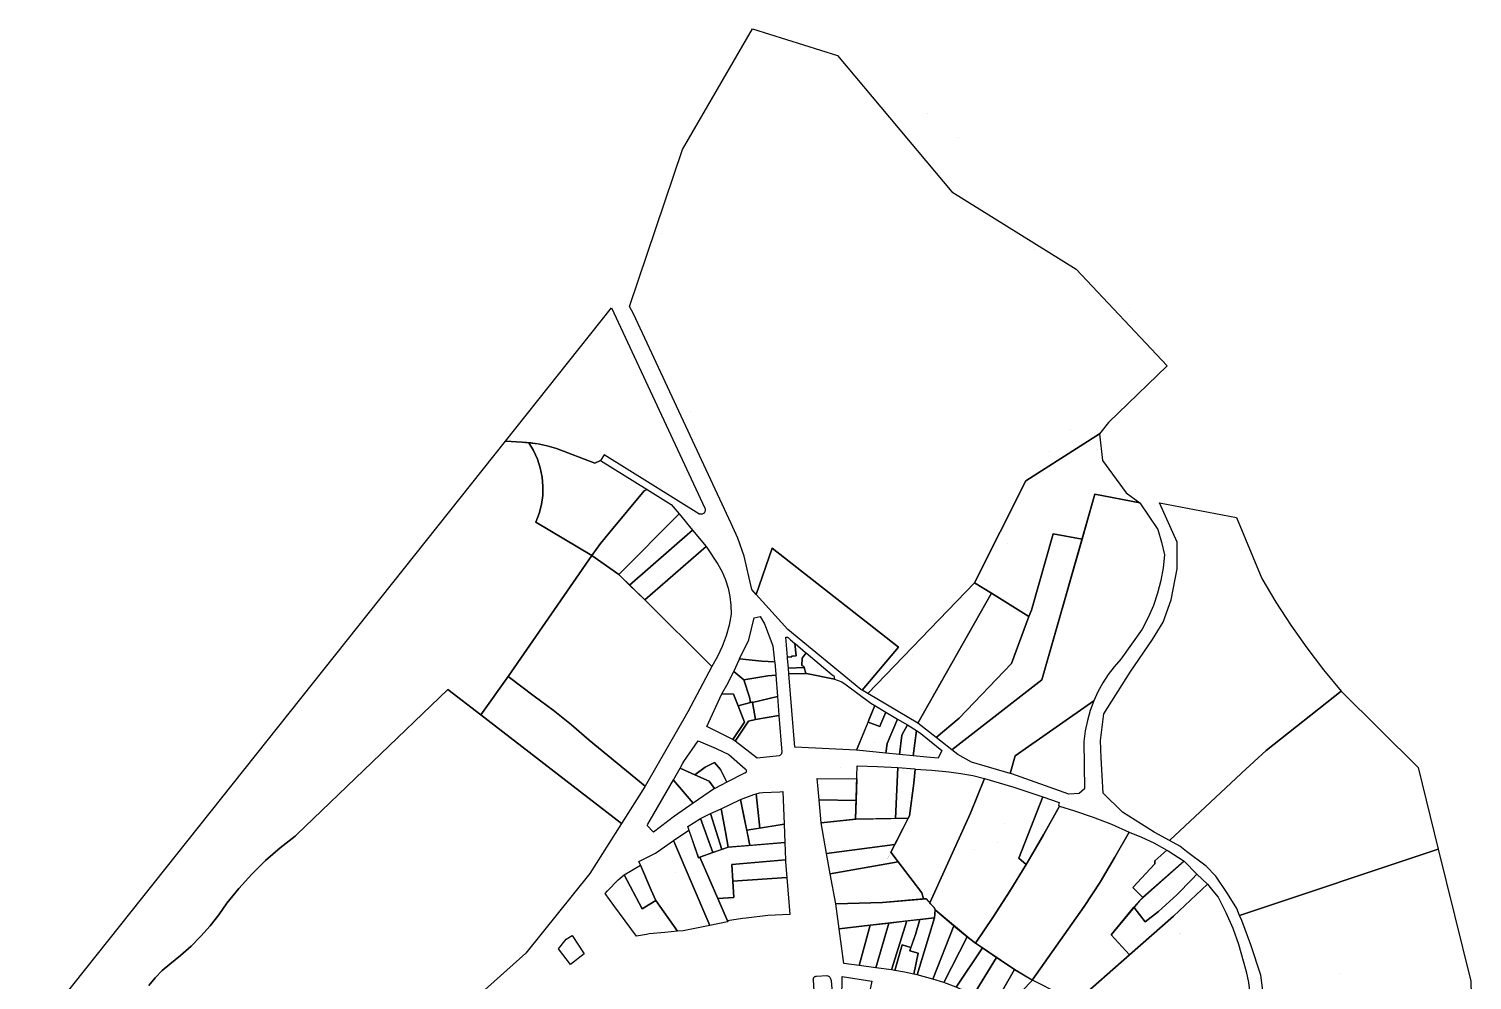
# Model space of a CAD drawing. Header units: millimetres. Extents: x 522658 to 553925, y 7796479 to 7820139.
# Drawn here: x 545058 to 546092, y 7812472 to 7813154 of the extents above; entities that cross this region are included whole.
import ezdxf

# ---------------------------------------------------------------- set-up
doc = ezdxf.new("R2010")
doc.units = ezdxf.units.MM
doc.layers.add('ZONA RESIDENCIAL 2 (ZR_2)', color=2, linetype='Continuous')

msp = doc.modelspace()

# ---------------------------------------------------------------- linework, layer by layer
at = {"layer": 'ZONA RESIDENCIAL 2 (ZR_2)'}
for points in [[(545824.7, 7812863.6), (545772, 7812829.9), (545735.2, 7812756.8), (545658.8, 7812677.4), (545654.7, 7812679.8), (545680.6, 7812710.7), (545590.3, 7812781.6), (545578.7, 7812748.5), (545575.6, 7812752), (545570.1, 7812775.8), (545565.6, 7812788.9), (545560.8, 7812799.2), (545490.9, 7812949.5), (545488, 7812954.9), (545526, 7813067.3), (545576, 7813153.8), (545637.1, 7813134.8), (545718.9, 7813037.1), (545808.1, 7812981.5), (545873.3, 7812912.3), (545831.1, 7812871.6), (545824.7, 7812863.6)], [(545541.9, 7812810.2), (545542.1, 7812809.7), (545542.2, 7812809.2), (545542.2, 7812808.7), (545542.1, 7812808.2), (545541.9, 7812807.7), (545541.7, 7812807.3), (545541.4, 7812806.8), (545541, 7812806.5), (545540.5, 7812806.2), (545540.1, 7812806), (545539.6, 7812805.9), (545539.1, 7812805.9), (545538.5, 7812805.9), (545538, 7812806.1), (545537.6, 7812806.3), (545469.9, 7812848.6), (545467.3, 7812844.5), (545463.2, 7812842.6), (545435.6, 7812853), (545429.6, 7812854.8), (545423.4, 7812856.1), (545417.2, 7812857), (545411, 7812857.5), (545399.2, 7812858.2), (545475.2, 7812953.8), (545541.9, 7812810.2)], [(545774.2, 7812732.7), (545747.3, 7812749.3), (545735.2, 7812756.8), (545772, 7812829.9), (545824.7, 7812863.6), (545826.8, 7812844.5), (545843.7, 7812821.3), (545853.6, 7812814.2), (545821.4, 7812820.4), (545812.2, 7812788), (545791.5, 7812792), (545775.9, 7812737.2), (545774.2, 7812732.7)], [(545461.1, 7812776.4), (545420.9, 7812800.2), (545423.3, 7812806.4), (545424.9, 7812812.8), (545425.8, 7812819.4), (545426, 7812826), (545425.4, 7812832.6), (545424.1, 7812839.2), (545422, 7812845.5), (545419.2, 7812851.5), (545415.8, 7812857.2), (545422.5, 7812856.3), (545429.1, 7812854.9), (545435.6, 7812853), (545463.2, 7812842.6), (545467.3, 7812844.5), (545500.7, 7812823.6), (545498.5, 7812822.8), (545473.9, 7812793), (545467.2, 7812784.9), (545461.1, 7812776.4)], [(545461.1, 7812776.4), (545467.2, 7812784.9), (545473.9, 7812793), (545498.5, 7812822.8), (545500.7, 7812823.6), (545517.9, 7812812.8), (545523.5, 7812806.2), (545480.3, 7812762.8), (545461.1, 7812776.4)], [(545718.9, 7812637.1), (545783.5, 7812687.2), (545821.4, 7812820.4), (545853.6, 7812814.2), (545866.4, 7812795), (545869.1, 7812786), (545871.3, 7812776.9), (545870.3, 7812767.6), (545868.7, 7812758.4), (545866.3, 7812749.3), (545863.3, 7812740.5), (545859.6, 7812731.9), (545855.3, 7812723.6), (545839.9, 7812702), (545835.2, 7812696.6), (545830.9, 7812691), (545827.1, 7812685), (545823.6, 7812678.7), (545820.7, 7812672.3), (545764.4, 7812632.7), (545760.8, 7812620.1), (545733, 7812628.2), (545723.3, 7812633.7), (545718.9, 7812637.1)], [(545997.8, 7812679.2), (545944, 7812636.5), (545926.8, 7812620.5), (545926.3, 7812620), (545874.8, 7812572), (545863.8, 7812578), (545841.3, 7812592.3), (545827.4, 7812606.1), (545825.8, 7812631.4), (545825.4, 7812643.8), (545827.7, 7812662.8), (545846.8, 7812692.7), (545862.8, 7812716.2), (545870.4, 7812728.5), (545876, 7812744.7), (545880.4, 7812766.9), (545880.3, 7812786), (545867.6, 7812814.1), (545922.9, 7812803.5), (545941, 7812759.9), (545951.1, 7812743), (545961.9, 7812726.4), (545973.3, 7812710.2), (545985.3, 7812694.5), (545997.8, 7812679.2)], [(545533.2, 7812794.5), (545488.1, 7812755.2), (545480.3, 7812762.8), (545523.5, 7812806.2), (545533.2, 7812794.5)], [(545488.1, 7812755.2), (545533.2, 7812794.5), (545543, 7812782.8), (545498.9, 7812744.6), (545488.1, 7812755.2)], [(545812.2, 7812788), (545783.5, 7812687.2), (545718.9, 7812637.1), (545707.7, 7812646), (545724.1, 7812659.7), (545761.7, 7812699), (545774.2, 7812732.7), (545775.9, 7812737.2), (545791.5, 7812792), (545812.2, 7812788)], [(545547, 7812696.9), (545498.9, 7812744.6), (545543, 7812782.8), (545551.3, 7812770.1), (545554.3, 7812764.6), (545556.7, 7812758.9), (545558.6, 7812752.9), (545559.9, 7812746.9), (545560.6, 7812740.7), (545560.8, 7812734.4), (545559.3, 7812726.5), (545557.2, 7812718.7), (545554.4, 7812711.2), (545551, 7812703.9), (545547, 7812696.9)], [(545654.7, 7812679.8), (545653.7, 7812680.4), (545601.5, 7812723.3), (545578.7, 7812748.5), (545590.3, 7812781.6), (545680.6, 7812710.7), (545654.7, 7812679.8)], [(545480.3, 7812762.8), (545498.9, 7812744.6), (545547, 7812696.9), (545529.8, 7812664.3), (545499.2, 7812611.1), (545459.1, 7812643.9), (545446.4, 7812654.9), (545433.2, 7812665.5), (545419.7, 7812675.6), (545401, 7812689.7), (545461.1, 7812776.4), (545480.3, 7812762.8)], [(545694.6, 7812656.2), (545658.8, 7812677.4), (545735.2, 7812756.8), (545747.3, 7812749.3), (545694.6, 7812656.2)], [(545774.2, 7812732.7), (545761.7, 7812699), (545724.1, 7812659.7), (545707.7, 7812646), (545694.6, 7812656.2), (545747.3, 7812749.3), (545774.2, 7812732.7)], [(545591.9, 7812700.3), (545591.9, 7812700.1), (545582.9, 7812700.7), (545566.9, 7812702.2), (545573.4, 7812715.8), (545577.3, 7812731.6), (545581.5, 7812732.7), (545584.6, 7812727.5), (545590.7, 7812711.6), (545591.9, 7812700.3)], [(545606.5, 7812713.4), (545607.3, 7812704.4), (545604.1, 7812704.3), (545604.2, 7812703.8), (545601.2, 7812703.6), (545600, 7812717.8), (545600.2, 7812717.9), (545600.5, 7812717.9), (545600.7, 7812717.9), (545601, 7812717.9), (545601.2, 7812717.8), (545601.4, 7812717.7), (545601.6, 7812717.5), (545601.8, 7812717.3), (545603.4, 7812715.9), (545606.5, 7812713.4)], [(545614.5, 7812706.6), (545611.6, 7812702.8), (545611.4, 7812697.6), (545612.9, 7812696.9), (545613.2, 7812696), (545601.8, 7812695.7), (545601.3, 7812702.5), (545601.2, 7812702.8), (545601.2, 7812703.6), (545604.2, 7812703.8), (545604.1, 7812704.3), (545607.3, 7812704.4), (545606.5, 7812713.4), (545606.7, 7812713.2), (545614.1, 7812706.9), (545614.5, 7812706.6)], [(545613.2, 7812696), (545612.9, 7812696.9), (545611.4, 7812697.6), (545611.6, 7812702.8), (545614.5, 7812706.6), (545633.3, 7812690.8), (545634.3, 7812690), (545634.8, 7812687.8), (545614.8, 7812691.9), (545614.4, 7812691.8), (545613.2, 7812696)], [(545591.9, 7812700.1), (545592, 7812699.9), (545592.9, 7812691), (545592.9, 7812690.7), (545587.1, 7812690), (545569.9, 7812687.3), (545562.7, 7812693.1), (545566.8, 7812702), (545566.9, 7812702.2), (545582.9, 7812700.7), (545591.9, 7812700.1)], [(545601.8, 7812695.7), (545613.2, 7812696), (545614.4, 7812691.8), (545602.2, 7812691.5), (545601.8, 7812695.7)], [(545499.2, 7812611.1), (545499.2, 7812611), (545482.3, 7812584.3), (545381.4, 7812662.2), (545401, 7812689.7), (545419.7, 7812675.6), (545433.2, 7812665.5), (545446.4, 7812654.9), (545459.1, 7812643.9), (545499.2, 7812611.1)], [(545574.7, 7812671), (545565.8, 7812668.6), (545562.5, 7812677), (545554.2, 7812677.3), (545558.6, 7812685), (545562.6, 7812692.9), (545562.7, 7812693.1), (545569.9, 7812687.3), (545574, 7812674.9), (545574.7, 7812671)], [(545594, 7812675.2), (545576.2, 7812671), (545576.1, 7812671.4), (545574.7, 7812671), (545574, 7812674.9), (545569.9, 7812687.3), (545587.1, 7812690), (545592.9, 7812690.7), (545594, 7812675.2)], [(545634.8, 7812687.8), (545640, 7812685.9), (545643.2, 7812683.6), (545660.9, 7812670.6), (545663.8, 7812668.8), (545650.7, 7812636.9), (545606.5, 7812639), (545602.2, 7812691.5), (545614.4, 7812691.8), (545614.8, 7812691.9), (545634.8, 7812687.8)], [(545565.8, 7812668.6), (545570.3, 7812656.9), (545561.9, 7812644.6), (545543.3, 7812653.9), (545554.2, 7812677.3), (545562.5, 7812677), (545565.8, 7812668.6)], [(545576.2, 7812671), (545594, 7812675.2), (545595, 7812662), (545595, 7812661.8), (545578.2, 7812658.7), (545576.2, 7812671)], [(545874.8, 7812572), (545926.3, 7812620), (545926.8, 7812620.5), (545944, 7812636.5), (545997.8, 7812679.2), (546053.1, 7812624.3), (546067.4, 7812566), (545925.1, 7812518.4), (545923, 7812523.3), (545916.4, 7812534.1), (545908.1, 7812546.6), (545901.1, 7812553.8), (545887, 7812564.3), (545882.3, 7812568), (545874.8, 7812572)], [(545573.2, 7812657.7), (545563.7, 7812643.2), (545561.9, 7812644.6), (545570.3, 7812656.9), (545565.8, 7812668.6), (545574.7, 7812671), (545576.1, 7812671.4), (545576.2, 7812671), (545578.2, 7812658.7), (545573.2, 7812657.7)], [(545658.9, 7812657), (545667.3, 7812653.8), (545668.1, 7812655.7), (545671.7, 7812664.1), (545680, 7812659.1), (545680, 7812659), (545672.6, 7812641.7), (545671.7, 7812634.8), (545650.7, 7812636.9), (545658.9, 7812657)], [(545667.3, 7812653.8), (545658.9, 7812657), (545659.8, 7812659), (545663.8, 7812668.8), (545671.7, 7812664.1), (545668.1, 7812655.7), (545667.3, 7812653.8)], [(545760.8, 7812620.1), (545764.4, 7812632.7), (545820.7, 7812672.3), (545818.1, 7812665.2), (545816, 7812658), (545814.5, 7812650.6), (545813.5, 7812643.1), (545814, 7812609.1), (545810.2, 7812605.8), (545802.8, 7812605.3), (545761.8, 7812619.8), (545760.8, 7812620.1)], [(545563.7, 7812643.2), (545573.2, 7812657.7), (545578.2, 7812658.7), (545595, 7812661.8), (545597.1, 7812635.3), (545597, 7812634.7), (545596.8, 7812634.2), (545596.5, 7812633.8), (545596.1, 7812633.4), (545595.7, 7812633), (545595.2, 7812632.7), (545579.5, 7812631.2), (545563.7, 7812643.2)], [(545671.7, 7812634.8), (545672.6, 7812641.7), (545680, 7812659), (545687.1, 7812655.1), (545683, 7812647.6), (545681.5, 7812633.8), (545671.7, 7812634.8)], [(545681.5, 7812633.8), (545683, 7812647.6), (545687.1, 7812655.1), (545693.6, 7812651), (545691.3, 7812632.8), (545681.5, 7812633.8)], [(545559.1, 7812633.8), (545570.9, 7812623.4), (545571.1, 7812623.2), (545571.3, 7812623), (545571.5, 7812622.7), (545571.6, 7812622.5), (545571.6, 7812622.2), (545571.7, 7812621.9), (545571.6, 7812621.7), (545571.6, 7812621.4), (545571.5, 7812621.1), (545571.3, 7812620.9), (545571.1, 7812620.7), (545570.9, 7812620.5), (545570.6, 7812620.4), (545570.4, 7812620.3), (545557.6, 7812613.8), (545553.1, 7812623), (545549, 7812627.9), (545542.1, 7812624.7), (545534.8, 7812619.2), (545524.7, 7812623.8), (545524.3, 7812623.9), (545524.2, 7812624), (545526.3, 7812627.6), (545526.8, 7812628.6), (545537.2, 7812643.6), (545550, 7812638), (545559.1, 7812633.8)], [(545711.7, 7812636.6), (545709.1, 7812631.1), (545700.9, 7812631.9), (545691.3, 7812632.8), (545693.6, 7812651), (545696.7, 7812648.8), (545702.8, 7812643.8), (545711.7, 7812636.6)], [(545549, 7812609.4), (545533.5, 7812598.8), (545519.6, 7812615.3), (545519.4, 7812615.6), (545524.2, 7812624), (545524.3, 7812623.9), (545524.7, 7812623.8), (545534.8, 7812619.2), (545545, 7812614.7), (545549, 7812609.4)], [(545534.8, 7812619.2), (545542.1, 7812624.7), (545549, 7812627.9), (545553.1, 7812623), (545557.6, 7812613.8), (545549.2, 7812609.4), (545549, 7812609.4), (545545, 7812614.7), (545534.8, 7812619.2)], [(545680.2, 7812624.4), (545678.5, 7812587.9), (545650.2, 7812587.5), (545649.9, 7812587.4), (545651.1, 7812625.5), (545665.6, 7812625.1), (545680.2, 7812624.4)], [(545732.2, 7812591.6), (545703.2, 7812527.4), (545700.6, 7812530.4), (545698.6, 7812530.3), (545697.4, 7812534.5), (545675.2, 7812563.7), (545688.5, 7812589.7), (545691.8, 7812613.2), (545692.6, 7812623.3), (545704.7, 7812622.6), (545716.7, 7812621.2), (545725.3, 7812620.1), (545733.9, 7812618.6), (545742.3, 7812616.6), (545732.2, 7812591.6)], [(545678.5, 7812587.9), (545680.2, 7812624.4), (545692.4, 7812623.4), (545692.6, 7812623.3), (545691.8, 7812613.2), (545688.5, 7812589.7), (545687.7, 7812588.1), (545678.5, 7812587.9)], [(545505, 7812578.2), (545500.6, 7812582.9), (545501.1, 7812583.8), (545502.7, 7812586.6), (545519.4, 7812615.6), (545519.6, 7812615.3), (545533.5, 7812598.8), (545520.2, 7812589.6), (545505.2, 7812578), (545505, 7812578.2)], [(545650.3, 7812600.8), (545623.8, 7812601.2), (545622.4, 7812616.5), (545650.8, 7812616.2), (545650.3, 7812600.8)], [(545703.2, 7812527.4), (545732.2, 7812591.6), (545742.3, 7812616.6), (545763.3, 7812610.2), (545784.2, 7812603.3), (545766.8, 7812559.4), (545772.2, 7812554.8), (545760.5, 7812535.8), (545748.4, 7812517), (545735.9, 7812498.5), (545731.7, 7812501.5), (545706.9, 7812522.3), (545706.3, 7812524), (545703.7, 7812526.8), (545703.2, 7812527.4)], [(545581.3, 7812581), (545572, 7812579.5), (545570.2, 7812588.4), (545567.6, 7812601.5), (545577, 7812605.1), (545578.8, 7812605.6), (545581.3, 7812581)], [(545581.3, 7812581), (545578.8, 7812605.6), (545581.1, 7812606.3), (545583.5, 7812606.5), (545595.6, 7812607), (545597.8, 7812607.1), (545598.7, 7812583.8), (545581.3, 7812581)], [(545772.2, 7812554.8), (545766.8, 7812559.4), (545784.2, 7812603.3), (545795.9, 7812599.3), (545795.4, 7812597.5), (545796, 7812596.8), (545784.3, 7812575.7), (545772.2, 7812554.8)], [(545554.2, 7812565.7), (545547.7, 7812563.4), (545538.8, 7812587.9), (545545.5, 7812591.1), (545546.1, 7812591.4), (545554.2, 7812565.7)], [(545554.2, 7812565.7), (545546.1, 7812591.4), (545553.7, 7812594.9), (545556.8, 7812578.3), (545558.6, 7812567.3), (545554.2, 7812565.7)], [(545558.6, 7812567.3), (545556.8, 7812578.3), (545553.7, 7812594.9), (545567, 7812601.2), (545567.6, 7812601.5), (545574.2, 7812568.6), (545558.6, 7812567.3)], [(545650.3, 7812600.8), (545649.9, 7812587.4), (545625.4, 7812584.7), (545623.8, 7812601.2), (545650.3, 7812600.8)], [(545846, 7812578.1), (545835.8, 7812560.1), (545825.1, 7812542.3), (545813.8, 7812524.8), (545776.4, 7812472.1), (545763.9, 7812479.6), (545735.9, 7812498.5), (545748.8, 7812517.6), (545761.3, 7812537), (545773.3, 7812556.7), (545784.9, 7812576.6), (545796, 7812596.8), (545806.9, 7812593.3), (545820.1, 7812588.7), (545833.2, 7812583.7), (545846, 7812578.1)], [(545547.7, 7812563.4), (545538.4, 7812560.1), (545537.4, 7812559.7), (545529.7, 7812582.2), (545538.8, 7812587.9), (545547.7, 7812563.4)], [(545572, 7812579.5), (545598.7, 7812583.8), (545599.2, 7812570.7), (545574.2, 7812568.6), (545572, 7812579.5)], [(545625.4, 7812584.7), (545650.2, 7812587.5), (545687.7, 7812588.1), (545678.1, 7812569.3), (545629.2, 7812562.7), (545625.4, 7812584.7)], [(545494.6, 7812557.1), (545506.6, 7812563), (545519.4, 7812572.2), (545545.6, 7812511.1), (545526.5, 7812507.4), (545522.4, 7812507), (545506.9, 7812529), (545503.6, 7812536.4), (545495.8, 7812554.4), (545494.6, 7812557.1)], [(545519.4, 7812572.2), (545530.6, 7812579.4), (545537.4, 7812559.7), (545538.4, 7812560.1), (545551.3, 7812530.6), (545558.3, 7812514.6), (545558.5, 7812513.7), (545558.1, 7812513.7), (545545.6, 7812511.1), (545519.4, 7812572.2)], [(545562, 7812543), (545562.7, 7812531.3), (545551.3, 7812530.6), (545538.4, 7812560.1), (545547.7, 7812563.4), (545558.6, 7812567.3), (545599.2, 7812570.7), (545599.7, 7812558.2), (545561.2, 7812554.9), (545562, 7812543)], [(545873, 7812565.2), (545864.3, 7812557.5), (545864.4, 7812555.3), (545848.5, 7812538.3), (545855.8, 7812531.3), (545853.5, 7812529.2), (545833, 7812504.4), (545846.1, 7812490.2), (545808.2, 7812456.6), (545796.5, 7812461.9), (545776.7, 7812471.9), (545776.4, 7812472.1), (545813.8, 7812524.8), (545825.1, 7812542.3), (545835.8, 7812560.1), (545846, 7812578.1), (545854.9, 7812574.6), (545863.6, 7812570.4), (545873, 7812565.2)], [(545629.2, 7812562.7), (545678.1, 7812569.3), (545675.2, 7812563.7), (545680.5, 7812556.8), (545631.7, 7812548.3), (545629.2, 7812562.7)], [(545855.8, 7812531.3), (545848.5, 7812538.3), (545864.4, 7812555.3), (545864.3, 7812557.5), (545873, 7812565.2), (545873.8, 7812564.8), (545885.3, 7812557.3), (545855.8, 7812531.3)], [(546091.7, 7812433.8), (545940.9, 7812438.5), (545941, 7812439.2), (545942.6, 7812455.1), (545941.7, 7812464.6), (545940.2, 7812475.5), (545933.1, 7812497.3), (545926.7, 7812514.7), (545925.1, 7812518.4), (546067.4, 7812566), (546090.8, 7812471.2), (546091.7, 7812433.8)], [(545506.9, 7812529), (545497, 7812523.1), (545484.2, 7812547.5), (545495.8, 7812554.4), (545503.6, 7812536.4), (545506.9, 7812529)], [(545600.6, 7812545.6), (545562, 7812543), (545561.2, 7812554.9), (545599.7, 7812558.2), (545599.7, 7812556.9), (545600.6, 7812545.6)], [(545631.7, 7812548.3), (545680.5, 7812556.8), (545697.4, 7812534.5), (545698.6, 7812530.3), (545669.2, 7812527.6), (545635.7, 7812526.6), (545631.7, 7812548.3)], [(545894.5, 7812547.9), (545891.2, 7812544.3), (545880, 7812533.2), (545867, 7812521.2), (545857.4, 7812513.7), (545849.3, 7812524.2), (545853.5, 7812529.2), (545885.3, 7812557.3), (545894.5, 7812547.9)], [(545522.4, 7812507), (545513.3, 7812506.1), (545502.1, 7812505.1), (545500.2, 7812504.8), (545492.9, 7812503.6), (545476.7, 7812525.4), (545470.5, 7812534.1), (545472.3, 7812535.9), (545479.9, 7812543.8), (545484.2, 7812547.5), (545497, 7812523.1), (545506.9, 7812529), (545522.4, 7812507)], [(545587.2, 7812518.3), (545571.6, 7812516.4), (545569, 7812516.1), (545558.3, 7812514.6), (545551.3, 7812530.6), (545562.7, 7812531.3), (545562, 7812543), (545600.6, 7812545.6), (545602.8, 7812519.1), (545587.2, 7812518.3)], [(545808.2, 7812456.6), (545846.1, 7812490.2), (545877.8, 7812517.8), (545902, 7812540.7), (545906, 7812536.1), (545909.7, 7812531.4), (545915.3, 7812520.5), (545920.2, 7812509.2), (545924.3, 7812497.7), (545927.7, 7812485.9), (545929.8, 7812478.2), (545931.4, 7812470.4), (545932.5, 7812462.5), (545933, 7812454.5), (545933, 7812446.6), (545899, 7812433.9), (545885.3, 7812433.9), (545877.9, 7812428.1), (545866.3, 7812430.2), (545858.1, 7812432.7), (545838.9, 7812442.9), (545820.7, 7812451), (545808.2, 7812456.6)], [(545849.3, 7812524.2), (545857.4, 7812513.7), (545867, 7812521.2), (545880, 7812533.2), (545891.2, 7812544.3), (545894.5, 7812547.9), (545898.3, 7812544.4), (545902, 7812540.7), (545877.8, 7812517.8), (545846.1, 7812490.2), (545833, 7812504.4), (545849.3, 7812524.2)], [(545706.5, 7812516.7), (545660.4, 7812511.3), (545638.1, 7812508.8), (545635.7, 7812526.6), (545669.2, 7812527.6), (545700.6, 7812530.4), (545703.7, 7812526.8), (545706.3, 7812524), (545706.9, 7812522.3), (545706.5, 7812516.7)], [(545720.4, 7812511), (545705.3, 7812472.8), (545694.2, 7812475.8), (545706.5, 7812516.7), (545706.9, 7812522.3), (545720.4, 7812511)], [(545652.6, 7812482.4), (545641.5, 7812483.9), (545638.1, 7812508.8), (545660.4, 7812511.3), (545652.6, 7812482.4)], [(545664.5, 7812480.9), (545652.6, 7812482.4), (545660.4, 7812511.3), (545673.9, 7812512.9), (545664.5, 7812480.9)], [(545664.5, 7812480.9), (545673.9, 7812512.9), (545686.6, 7812514.4), (545675.7, 7812479.4), (545664.5, 7812480.9)], [(545689.6, 7812495.5), (545683.3, 7812497.2), (545678.2, 7812479), (545675.7, 7812479.4), (545686.6, 7812514.4), (545695.9, 7812515.5), (545692.9, 7812504.7), (545689.6, 7812495.5)], [(545691.6, 7812476.4), (545694.9, 7812491.4), (545688.8, 7812493), (545692.9, 7812504.7), (545695.9, 7812515.5), (545706.5, 7812516.7), (545694.2, 7812475.8), (545691.6, 7812476.4)], [(545705.3, 7812472.8), (545720.4, 7812511), (545729.9, 7812503.1), (545713.2, 7812470.2), (545705.3, 7812472.8)], [(545455.5, 7812490.9), (545445.7, 7812483.3), (545437, 7812494.4), (545442.7, 7812501.3), (545446.9, 7812503.9), (545455.5, 7812490.9)], [(545713.2, 7812470.2), (545729.9, 7812503.1), (545731.7, 7812501.5), (545735.9, 7812498.5), (545740.8, 7812495.2), (545722.1, 7812466.9), (545713.2, 7812470.2)], [(545689.6, 7812495.5), (545688.8, 7812493), (545694.9, 7812491.4), (545691.6, 7812476.4), (545684.9, 7812477.8), (545678.2, 7812479), (545683.3, 7812497.2), (545689.6, 7812495.5)], [(545722.1, 7812466.9), (545740.8, 7812495.2), (545751, 7812488.3), (545734.2, 7812461.1), (545728.5, 7812464.1), (545722.6, 7812466.7), (545722.1, 7812466.9)], [(545734.2, 7812461.1), (545751, 7812488.3), (545763.8, 7812479.6), (545747.9, 7812451.8), (545737.1, 7812459.4), (545734.2, 7812461.1)], [(545747.9, 7812451.8), (545763.8, 7812479.6), (545763.9, 7812479.6), (545776.7, 7812471.9), (545769, 7812464), (545761.7, 7812455.6), (545754.9, 7812446.8), (545747.9, 7812451.8)], [(545634.6, 7812444.9), (545621.6, 7812443.3), (545619.7, 7812472.2), (545619.6, 7812472.6), (545619.7, 7812473), (545619.7, 7812473.3), (545619.9, 7812473.6), (545620, 7812473.9), (545620.3, 7812474.2), (545620.5, 7812474.4), (545620.8, 7812474.6), (545621.2, 7812474.7), (545621.5, 7812474.8), (545621.9, 7812474.8), (545629.3, 7812475.4), (545630, 7812475.2), (545630.5, 7812474.9), (545631, 7812474.6), (545631.5, 7812474.1), (545631.8, 7812473.6), (545632.1, 7812473), (545632.3, 7812472.4), (545632.4, 7812471.8), (545634.6, 7812444.9)], [(545656.4, 7812445), (545647, 7812447), (545647.1, 7812448.5), (545640.1, 7812449.6), (545640.1, 7812458.2), (545640.3, 7812474.7), (545661.6, 7812471.3), (545660, 7812463.5), (545657.8, 7812452.4), (545656.4, 7812445)]]:
    msp.add_lwpolyline(points, close=True, dxfattribs=at)
at = {"layer": 'ZONA RESIDENCIAL 2 (ZR_2)', "const_width": 0.0006}
for points in [[(545590.3, 7812781.6), (545590.3, 7812781.6), (545582.2, 7812766.9), (545578.2, 7812759.6), (545575, 7812773.8), (545572.5, 7812784.1), (545565.9, 7812800.2), (545561.4, 7812811.3), (545556.3, 7812823.9), (545551.3, 7812836.2), (545525.9, 7812892), (545515.7, 7812915.4), (545506.8, 7812933.8), (545493.1, 7812960.6), (545497.9, 7812963.5), (545501, 7812965), (545503.3, 7812967.5), (545504.3, 7812970.8), (545504.8, 7812975.8), (545505.4, 7812982.7), (545505.4, 7812987), (545508.6, 7813002.1), (545514.6, 7813016.7), (545516.8, 7813025.9), (545517.4, 7813033.9), (545518.6, 7813041.6), (545524, 7813049.7), (545526.9, 7813058.1), (545528.5, 7813066), (545535, 7813077.6), (545539.1, 7813086.4), (545545.8, 7813091.3), (545550.3, 7813096.5), (545558.1, 7813110.4), (545561.3, 7813114.6), (545562.9, 7813121), (545563.3, 7813127), (545569.5, 7813136), (545573.8, 7813136.5), (545581.2, 7813136.9), (545591.6, 7813138.2), (545602.4, 7813138.5), (545608.9, 7813140.9), (545617, 7813141.1), (545619, 7813141.1), (545625.9, 7813139.7), (545628.5, 7813137.5), (545633.2, 7813133.2), (545649.1, 7813120.5), (545649.6, 7813120.1), (545659.6, 7813111), (545675.4, 7813099.4), (545682.1, 7813092.2), (545689.2, 7813091.1), (545696.8, 7813093.3), (545705.7, 7813092.6), (545713.2, 7813086.7), (545717.4, 7813080.5), (545729.2, 7813072.1), (545735.6, 7813068.5), (545733.8, 7813062.2), (545726, 7813060.2), (545723.8, 7813059.4), (545719.3, 7813052.8), (545717.6, 7813041.6), (545717.3, 7813039), (545716.9, 7813035.7), (545718, 7813029.9), (545719.2, 7813027.3), (545724.5, 7813025.3), (545735.3, 7813020), (545744.8, 7813016.2), (545749.6, 7813013.5), (545756.1, 7813008.8), (545761.9, 7812998.2), (545772.6, 7812995.5), (545785.1, 7812995.9), (545791.7, 7812996.1), (545798.7, 7812995.7), (545806.4, 7812993.4), (545810.4, 7812988.1), (545811.7, 7812979.9), (545823.4, 7812970.5), (545832.5, 7812962), (545845.1, 7812953.3), (545849.6, 7812946.4), (545854.2, 7812938.2), (545857.9, 7812932.3), (545864.2, 7812924.2), (545865.8, 7812920.3), (545867.8, 7812915.4), (545853.1, 7812896.2), (545845.8, 7812887.5), (545837, 7812877.2), (545824.8, 7812862.9), (545817.5, 7812854.6), (545800.6, 7812869.6), (545798, 7812869.2), (545795.4, 7812863.8), (545792.7, 7812858.2), (545789.1, 7812850.6), (545782.1, 7812836.2), (545778.4, 7812827.8), (545775.9, 7812821.8), (545765.5, 7812797.3), (545763.3, 7812792), (545759.3, 7812785.7), (545754.9, 7812779.2), (545749, 7812772.1), (545738.8, 7812761), (545719.9, 7812740.5), (545700.9, 7812718), (545665, 7812673.7), (545658.8, 7812677.4), (545654.7, 7812679.8), (545680.6, 7812710.7)], [(545541.9, 7812810.2), (545542.1, 7812809.7), (545542.2, 7812809.2), (545542.2, 7812808.7), (545542.1, 7812808.2), (545541.9, 7812807.7), (545541.7, 7812807.3), (545541.4, 7812806.8), (545541, 7812806.5), (545540.5, 7812806.2), (545540.1, 7812806), (545539.6, 7812805.9), (545539.1, 7812805.9), (545538.5, 7812805.9), (545538, 7812806.1), (545537.6, 7812806.3), (545469.9, 7812848.6), (545467.3, 7812844.5), (545463.2, 7812842.6), (545435.6, 7812853), (545429.6, 7812854.8), (545423.4, 7812856.1), (545417.2, 7812857), (545411, 7812857.5), (545399.2, 7812858.2), (545475.2, 7812953.8)], [(545816.3, 7812796.2), (545796.7, 7812797.2), (545782.2, 7812741.4), (545738.8, 7812761), (545749, 7812772.1), (545754.9, 7812779.2), (545759.3, 7812785.7), (545763.3, 7812792), (545765.5, 7812797.3), (545775.9, 7812821.8), (545778.4, 7812827.8), (545782.1, 7812836.2), (545789.1, 7812850.6), (545792.7, 7812858.2), (545795.4, 7812863.8), (545798, 7812869.2), (545800.6, 7812869.6), (545817.5, 7812854.6), (545824.8, 7812862.9), (545825.5, 7812863.8), (545827.1, 7812861.9), (545831.8, 7812846.7), (545829.9, 7812840.3)], [(545461.1, 7812776.4), (545420.9, 7812800.2), (545423.3, 7812806.4), (545424.9, 7812812.8), (545425.8, 7812819.4), (545426, 7812826), (545425.4, 7812832.6), (545424.1, 7812839.2), (545422, 7812845.5), (545419.2, 7812851.5), (545415.8, 7812857.2), (545422.5, 7812856.3), (545429.1, 7812854.9), (545435.6, 7812853), (545463.2, 7812842.6), (545467.3, 7812844.5), (545500.7, 7812823.6), (545498.5, 7812822.8), (545473.9, 7812793), (545467.2, 7812784.9)], [(545718.3, 7812637.6), (545784.3, 7812687), (545785.9, 7812690.7), (545796.4, 7812727.2), (545816.3, 7812796.2), (545829.9, 7812840.3), (545843.7, 7812821.3), (545853.6, 7812814.2), (545866.4, 7812795), (545869.1, 7812786), (545871.3, 7812776.9), (545870.3, 7812767.6), (545868.7, 7812758.4), (545866.3, 7812749.3), (545863.3, 7812740.5), (545859.6, 7812731.9), (545855.3, 7812723.6), (545839.9, 7812702), (545835.2, 7812696.6), (545830.9, 7812691), (545827.1, 7812685), (545823.6, 7812678.7), (545820.7, 7812672.3), (545764.4, 7812632.7), (545760.8, 7812620.1), (545733, 7812628.2), (545723.3, 7812633.7), (545718.9, 7812637.1)], [(545461.1, 7812776.4), (545467.2, 7812784.9), (545473.9, 7812793), (545498.5, 7812822.8), (545500.7, 7812823.6), (545517.9, 7812812.8), (545523.5, 7812806.2), (545480.3, 7812762.8)], [(545997.8, 7812679.2), (545944, 7812636.5), (545926.8, 7812620.5), (545926.3, 7812620), (545874.8, 7812572), (545863.8, 7812578), (545841.3, 7812592.3), (545827.4, 7812606.1), (545825.8, 7812631.4), (545825.4, 7812643.8), (545827.7, 7812662.8), (545846.8, 7812692.7), (545862.8, 7812716.2), (545870.4, 7812728.5), (545876, 7812744.7), (545880.4, 7812766.9), (545880.3, 7812786), (545867.6, 7812814.1), (545922.9, 7812803.5), (545941, 7812759.9), (545951.1, 7812743), (545961.9, 7812726.4), (545973.3, 7812710.2), (545985.3, 7812694.5)], [(545533.2, 7812794.5), (545488.1, 7812755.2), (545480.3, 7812762.8), (545523.5, 7812806.2)], [(545488.1, 7812755.2), (545533.2, 7812794.5), (545543, 7812782.8), (545498.9, 7812744.6)], [(545816.3, 7812796.2), (545796.4, 7812727.2), (545785.9, 7812690.7), (545784.3, 7812687), (545718.3, 7812637.6), (545707.7, 7812646), (545706.9, 7812646.6), (545727.4, 7812663.9), (545750.3, 7812688), (545761.9, 7812700.3), (545782.2, 7812741.4), (545796.7, 7812797.2)], [(545547, 7812696.9), (545498.9, 7812744.6), (545543, 7812782.8), (545551.3, 7812770.1), (545554.3, 7812764.6), (545556.7, 7812758.9), (545558.6, 7812752.9), (545559.9, 7812746.9), (545560.6, 7812740.7), (545560.8, 7812734.4), (545559.3, 7812726.5), (545557.2, 7812718.7), (545554.4, 7812711.2), (545551, 7812703.9)], [(545680.6, 7812710.7), (545654.7, 7812679.8), (545653.7, 7812680.4), (545601.5, 7812723.3), (545578.7, 7812748.5), (545580.2, 7812752.8), (545578.2, 7812759.6), (545582.2, 7812766.9), (545590.3, 7812781.6), (545590.3, 7812781.6)], [(545480.3, 7812762.8), (545498.9, 7812744.6), (545547, 7812696.9), (545529.8, 7812664.3), (545499.2, 7812611.1), (545459.1, 7812643.9), (545446.4, 7812654.9), (545433.2, 7812665.5), (545419.7, 7812675.6), (545401, 7812689.7), (545461.1, 7812776.4)], [(545751.1, 7812755.4), (545693.6, 7812656.8), (545665, 7812673.7), (545700.9, 7812718), (545719.9, 7812740.5), (545738.8, 7812761)], [(545693.6, 7812656.8), (545751.1, 7812755.4), (545782.2, 7812741.4), (545761.9, 7812700.3), (545750.3, 7812688), (545727.4, 7812663.9), (545706.9, 7812646.6), (545694.6, 7812656.2)], [(545591.9, 7812700.3), (545591.9, 7812700.1), (545582.9, 7812700.7), (545566.9, 7812702.2), (545573.4, 7812715.8), (545577.3, 7812731.6), (545581.5, 7812732.7), (545584.6, 7812727.5), (545590.7, 7812711.6)], [(545604.2, 7812703.8), (545601.2, 7812703.6), (545600, 7812717.8), (545600.2, 7812717.9), (545600.5, 7812717.9), (545600.7, 7812717.9), (545601, 7812717.9), (545601.2, 7812717.8), (545601.4, 7812717.7), (545601.6, 7812717.5), (545601.8, 7812717.3), (545603.4, 7812715.9), (545606.5, 7812713.4), (545607.3, 7812704.4), (545607.3, 7812704)], [(545617.8, 7812703.8), (545613.5, 7812697.7), (545612.9, 7812696.9), (545612.8, 7812696.9), (545612.3, 7812697), (545611.3, 7812697), (545610.1, 7812697), (545610.1, 7812695.9), (545601.8, 7812695.7), (545601.3, 7812702.5), (545601.2, 7812702.8), (545601.2, 7812703.6), (545604.2, 7812703.8), (545607.3, 7812704), (545611.6, 7812702.8), (545614.5, 7812706.6)], [(545611.6, 7812702.8), (545607.3, 7812704), (545607.3, 7812704.4), (545606.5, 7812713.4), (545606.7, 7812713.2), (545614.1, 7812706.9), (545614.5, 7812706.6)], [(545591.9, 7812700.1), (545592, 7812699.9), (545592.9, 7812691), (545592.9, 7812690.7), (545587.1, 7812690), (545569.9, 7812687.3), (545562.7, 7812693.1), (545566.8, 7812702), (545566.9, 7812702.2), (545582.9, 7812700.7)], [(545611.3, 7812697), (545612.3, 7812697), (545612.9, 7812696.8), (545613.2, 7812696), (545614.4, 7812691.8), (545602.2, 7812691.5), (545601.8, 7812695.7), (545610.1, 7812695.9), (545610.1, 7812697)], [(545612.9, 7812696.8), (545613.5, 7812697.7), (545617.8, 7812703.8), (545633.3, 7812690.8), (545634.3, 7812690), (545634.8, 7812687.8), (545614.8, 7812691.9), (545614.4, 7812691.8), (545613.2, 7812696)], [(545499.2, 7812611.1), (545499.2, 7812611), (545482.3, 7812584.3), (545381.4, 7812662.2), (545401, 7812689.7), (545419.7, 7812675.6), (545433.2, 7812665.5), (545446.4, 7812654.9), (545459.1, 7812643.9)], [(545574.7, 7812671), (545565.8, 7812668.6), (545562.5, 7812677), (545554.2, 7812677.3), (545558.6, 7812685), (545562.6, 7812692.9), (545562.7, 7812693.1), (545569.9, 7812687.3), (545574, 7812674.9)], [(545594, 7812675.2), (545576.2, 7812671), (545576.1, 7812671.4), (545574.7, 7812671), (545574, 7812674.9), (545569.9, 7812687.3), (545587.1, 7812690), (545592.9, 7812690.7)], [(545634.8, 7812687.8), (545640, 7812685.9), (545643.2, 7812683.6), (545660.9, 7812670.6), (545663.8, 7812668.8), (545650.7, 7812636.9), (545606.5, 7812639), (545602.2, 7812691.5), (545614.4, 7812691.8), (545614.8, 7812691.9)], [(545565.2, 7812670.2), (545554.8, 7812648.1), (545543.3, 7812653.9), (545554.2, 7812677.3), (545562.5, 7812677)], [(545576.2, 7812671), (545594, 7812675.2), (545595, 7812662), (545595, 7812661.8), (545578.2, 7812658.7)], [(546067.4, 7812566), (546090.8, 7812471.2), (546091.7, 7812433.8), (546057.6, 7812434.8), (546060, 7812451.3), (546060.6, 7812459.9), (546065.4, 7812474.7), (546066.3, 7812477.8), (545940.2, 7812475.5), (545933.1, 7812497.3), (545926.7, 7812514.7), (545925.1, 7812518.4), (545923, 7812523.3), (545916.4, 7812534.1), (545908.1, 7812546.6), (545901.1, 7812553.8), (545887, 7812564.3), (545882.3, 7812568), (545874.8, 7812572), (545926.3, 7812620), (545926.8, 7812620.5), (545944, 7812636.5), (545997.8, 7812679.2), (546053.1, 7812624.3)], [(545554.8, 7812648.1), (545565.2, 7812670.2), (545565.8, 7812668.6), (545570.3, 7812656.9), (545561.9, 7812644.6)], [(545573.2, 7812657.7), (545563.7, 7812643.2), (545561.9, 7812644.6), (545570.3, 7812656.9), (545565.8, 7812668.6), (545574.7, 7812671), (545576.1, 7812671.4), (545576.2, 7812671), (545578.2, 7812658.7)], [(545664.3, 7812650.2), (545664.2, 7812647.9), (545655.5, 7812648.6), (545658.9, 7812657), (545659.8, 7812659), (545663.8, 7812668.8), (545671.7, 7812664.1), (545666.8, 7812653.9)], [(545672.6, 7812641.7), (545671.7, 7812634.8), (545664.2, 7812635.5), (545663.3, 7812635.6), (545664.1, 7812647.1), (545664.1, 7812647.7), (545664.2, 7812647.9), (545664.3, 7812650.2), (545666.8, 7812653.9), (545671.7, 7812664.1), (545680, 7812659.1), (545680, 7812659)], [(545760.8, 7812620.1), (545764.4, 7812632.7), (545820.7, 7812672.3), (545818.1, 7812665.2), (545816, 7812658), (545814.5, 7812650.6), (545813.5, 7812643.1), (545814, 7812609.1), (545810.2, 7812605.8), (545802.8, 7812605.3), (545761.8, 7812619.8)], [(545587.7, 7812632), (545579.5, 7812631.2), (545578.6, 7812632), (545563.7, 7812643.2), (545573.2, 7812657.7), (545578.2, 7812658.7), (545580.1, 7812659), (545595, 7812661.8), (545596.9, 7812637.9), (545587.1, 7812636.9), (545587.2, 7812636.4)], [(545685.7, 7812652.6), (545685.5, 7812649.3), (545684, 7812649.5), (545683, 7812647.6), (545681.5, 7812633.8), (545671.7, 7812634.8), (545672.6, 7812641.7), (545680, 7812659), (545687.1, 7812655.1)], [(545693.6, 7812651), (545696.5, 7812648.9), (545692.7, 7812643.9), (545691.3, 7812632.8), (545681.5, 7812633.8), (545683, 7812647.6), (545684, 7812649.5), (545685.5, 7812649.3), (545685.7, 7812652.6), (545687.1, 7812655.1)], [(545546.9, 7812639.4), (545546.5, 7812638.8), (545537.5, 7812625.3), (545539.3, 7812622.8), (545539.4, 7812622.6), (545534.8, 7812619.2), (545524.7, 7812623.8), (545524.3, 7812623.9), (545524.2, 7812624), (545526.3, 7812627.6), (545526.8, 7812628.6), (545537.2, 7812643.6)], [(545664.2, 7812647.9), (545664.1, 7812647.1), (545663.3, 7812635.6), (545650.7, 7812636.9), (545655.5, 7812648.6)], [(545692.7, 7812643.9), (545696.5, 7812648.9), (545696.7, 7812648.8), (545702.8, 7812643.8), (545711.7, 7812636.6), (545709.1, 7812631.1), (545700.9, 7812631.9), (545691.3, 7812632.8)], [(545539.4, 7812622.6), (545539.3, 7812622.8), (545537.5, 7812625.3), (545546.5, 7812638.8), (545546.9, 7812639.4), (545550, 7812638), (545559.1, 7812633.8), (545570.9, 7812623.4), (545571.1, 7812623.2), (545571.3, 7812623), (545571.5, 7812622.7), (545571.6, 7812622.5), (545571.6, 7812622.2), (545571.7, 7812621.9), (545571.6, 7812621.7), (545571.6, 7812621.4), (545571.5, 7812621.1), (545571.3, 7812620.9), (545571.1, 7812620.7), (545570.9, 7812620.5), (545570.6, 7812620.4), (545570.4, 7812620.3), (545557.6, 7812613.8), (545553.1, 7812623), (545549, 7812627.9), (545542.1, 7812624.7)], [(545549, 7812609.4), (545533.5, 7812598.8), (545519.6, 7812615.3), (545519.4, 7812615.6), (545524.2, 7812624), (545524.3, 7812623.9), (545524.7, 7812623.8), (545534.8, 7812619.2), (545545, 7812614.7)], [(545534.8, 7812619.2), (545542.1, 7812624.7), (545549, 7812627.9), (545553.1, 7812623), (545557.6, 7812613.8), (545549.2, 7812609.4), (545549, 7812609.4), (545545, 7812614.7)], [(545651.1, 7812625.5), (545650.8, 7812616.2), (545622.4, 7812616.4), (545621.9, 7812621.9), (545622.9, 7812622.3), (545630.1, 7812623.2), (545636.2, 7812624.1), (545642.3, 7812624.7), (545648, 7812625.3)], [(545680.2, 7812624.4), (545678.5, 7812587.9), (545650.2, 7812587.5), (545649.9, 7812587.4), (545651.1, 7812625.5), (545665.6, 7812625.1)], [(545700.6, 7812530.4), (545697.4, 7812534.5), (545675.2, 7812563.7), (545688.5, 7812589.7), (545691.8, 7812613.2), (545692.6, 7812623.3), (545704.7, 7812622.6), (545716.7, 7812621.2), (545725.3, 7812620.1), (545733.9, 7812618.6), (545742.3, 7812616.6), (545732.2, 7812591.6), (545703.2, 7812527.4)], [(545678.5, 7812587.9), (545680.2, 7812624.4), (545692.4, 7812623.4), (545692.6, 7812623.3), (545691.8, 7812613.2), (545688.5, 7812589.7), (545687.7, 7812588.1)], [(545522.1, 7812590.9), (545519.2, 7812594.3), (545513, 7812601.5), (545512, 7812602.7), (545519.4, 7812615.6), (545519.6, 7812615.3), (545533.5, 7812598.8)], [(545650.3, 7812600.8), (545623.8, 7812601.2), (545622.4, 7812616.5), (545650.8, 7812616.2)], [(545754.3, 7812613), (545715.3, 7812515.3), (545706.9, 7812522.3), (545706.3, 7812524), (545703.7, 7812526.8), (545703.2, 7812527.4), (545732.2, 7812591.6), (545742.3, 7812616.6)], [(545715.3, 7812515.3), (545754.3, 7812613), (545766.9, 7812609.1), (545725.6, 7812506.7)], [(545522.1, 7812590.9), (545520.2, 7812589.6), (545516.8, 7812586.9), (545516.2, 7812587.5), (545508.5, 7812596.6), (545512, 7812602.7), (545513, 7812601.5), (545519.2, 7812594.3)], [(545599.2, 7812570.7), (545574.2, 7812568.6), (545572, 7812579.5), (545570.2, 7812588.4), (545567.6, 7812601.5), (545577, 7812605.1), (545578.8, 7812605.6), (545581.1, 7812606.3), (545583.5, 7812606.5), (545595.6, 7812607), (545597.8, 7812607.1), (545598.7, 7812583.8)], [(545725.6, 7812506.7), (545766.9, 7812609.1), (545784.2, 7812603.3), (545766.8, 7812559.4), (545772.2, 7812554.8), (545760.5, 7812535.8), (545748.4, 7812517), (545735.9, 7812498.5), (545731.7, 7812501.5)], [(545772.2, 7812554.8), (545766.8, 7812559.4), (545784.2, 7812603.3), (545795.9, 7812599.3), (545795.4, 7812597.5), (545796, 7812596.8), (545784.3, 7812575.7)], [(545516.8, 7812586.9), (545511, 7812582.4), (545504.8, 7812590.2), (545508.5, 7812596.6), (545516.2, 7812587.5)], [(545554.2, 7812565.7), (545547.7, 7812563.4), (545538.8, 7812587.9), (545545.5, 7812591.1), (545546.1, 7812591.4)], [(545554.2, 7812565.7), (545546.1, 7812591.4), (545553.7, 7812594.9), (545556.8, 7812578.3), (545558.6, 7812567.3)], [(545558.6, 7812567.3), (545556.8, 7812578.3), (545553.7, 7812594.9), (545567, 7812601.2), (545567.6, 7812601.5), (545574.2, 7812568.6)], [(545650.3, 7812600.8), (545649.9, 7812587.4), (545625.4, 7812584.7), (545623.8, 7812601.2)], [(545846, 7812578.1), (545835.8, 7812560.1), (545825.1, 7812542.3), (545813.8, 7812524.8), (545776.4, 7812472.1), (545763.9, 7812479.6), (545735.9, 7812498.5), (545748.8, 7812517.6), (545761.3, 7812537), (545773.3, 7812556.7), (545784.9, 7812576.6), (545796, 7812596.8), (545806.9, 7812593.3), (545820.1, 7812588.7), (545833.2, 7812583.7)], [(545511, 7812582.4), (545505.2, 7812578), (545505, 7812578.2), (545500.6, 7812582.9), (545501.1, 7812583.8), (545502.7, 7812586.6), (545504.8, 7812590.2)], [(545547.7, 7812563.4), (545538.4, 7812560.1), (545537.4, 7812559.7), (545529.7, 7812582.2), (545538.8, 7812587.9)], [(545625.4, 7812584.7), (545650.2, 7812587.5), (545687.7, 7812588.1), (545678.1, 7812569.3), (545629.2, 7812562.7)], [(545532.3, 7812542.2), (545528.1, 7812540.4), (545521.3, 7812549.2), (545517, 7812556.3), (545510.6, 7812565.9), (545519.4, 7812572.2)], [(545519.4, 7812572.2), (545530.6, 7812579.4), (545537.4, 7812559.7), (545538.4, 7812560.1), (545551.3, 7812530.6), (545558.3, 7812514.6), (545558.5, 7812513.7), (545558.1, 7812513.7), (545545.6, 7812511.1)], [(545562.7, 7812530.2), (545551.8, 7812529.4), (545551.3, 7812530.6), (545538.4, 7812560.1), (545547.7, 7812563.4), (545558.6, 7812567.3), (545599.2, 7812570.7), (545599.7, 7812558.2), (545561.2, 7812554.9), (545562, 7812543), (545562.7, 7812531.3)], [(545873, 7812565.2), (545864.3, 7812557.5), (545864.4, 7812555.3), (545848.5, 7812538.3), (545855.8, 7812531.3), (545853.5, 7812529.2), (545833, 7812504.4), (545846.1, 7812490.2), (545808.2, 7812456.6), (545796.5, 7812461.9), (545776.7, 7812471.9), (545776.4, 7812472.1), (545813.8, 7812524.8), (545825.1, 7812542.3), (545835.8, 7812560.1), (545846, 7812578.1), (545854.9, 7812574.6), (545863.6, 7812570.4)], [(545520.8, 7812541.7), (545504.5, 7812534.4), (545503.6, 7812536.4), (545495.8, 7812554.4), (545494.6, 7812557.1), (545506.6, 7812563), (545515.1, 7812550.9), (545516.8, 7812547.3), (545518.1, 7812548)], [(545521.3, 7812549.2), (545528.1, 7812540.4), (545532.3, 7812542.2), (545545.6, 7812511.1), (545526.5, 7812507.4), (545522.4, 7812507), (545506.9, 7812529), (545504.5, 7812534.4), (545520.8, 7812541.7), (545518.1, 7812548), (545516.8, 7812547.3), (545515.1, 7812550.9), (545506.6, 7812563), (545510.6, 7812565.9), (545517, 7812556.3)], [(545675.2, 7812563.7), (545670.9, 7812555.1), (545631.7, 7812548.3), (545629.2, 7812562.7), (545678.1, 7812569.3)], [(545669.2, 7812527.6), (545635.7, 7812526.6), (545631.7, 7812548.3), (545670.9, 7812555.1), (545675.2, 7812563.7), (545680.5, 7812556.8), (545697.4, 7812534.5), (545700.6, 7812530.4), (545698.6, 7812530.3)], [(545855.8, 7812531.3), (545848.5, 7812538.3), (545864.4, 7812555.3), (545864.3, 7812557.5), (545873, 7812565.2), (545873.8, 7812564.8), (545885.3, 7812557.3)], [(545506.9, 7812529), (545497, 7812523.1), (545484.2, 7812547.5), (545495.8, 7812554.4), (545503.6, 7812536.4)], [(545600.6, 7812545.6), (545562, 7812543), (545561.2, 7812554.9), (545599.7, 7812558.2), (545599.7, 7812556.9)], [(545857.4, 7812513.7), (545855.7, 7812512.4), (545846.5, 7812520.5), (545846.3, 7812520.6), (545849.3, 7812524.2), (545853.5, 7812529.2), (545885.3, 7812557.3), (545894.5, 7812547.9), (545891.2, 7812544.3), (545880, 7812533.2), (545867, 7812521.2)], [(545522.4, 7812507), (545513.3, 7812506.1), (545502.1, 7812505.1), (545500.2, 7812504.8), (545492.9, 7812503.6), (545476.7, 7812525.4), (545470.5, 7812534.1), (545472.3, 7812535.9), (545479.9, 7812543.8), (545484.2, 7812547.5), (545497, 7812523.1), (545506.9, 7812529)], [(545601.6, 7812533), (545563, 7812530.2), (545562.7, 7812530.3), (545562.7, 7812531.3), (545562, 7812543), (545600.6, 7812545.6)], [(545846.3, 7812520.6), (545846.5, 7812520.5), (545855.7, 7812512.4), (545857.4, 7812513.7), (545867, 7812521.2), (545880, 7812533.2), (545891.2, 7812544.3), (545894.5, 7812547.9), (545898.3, 7812544.4), (545902, 7812540.7), (545877.8, 7812517.8), (545846.1, 7812490.2), (545833, 7812504.4)], [(545909.9, 7812531), (545908.9, 7812530.3), (545882.1, 7812505.3), (545874.3, 7812514.7), (545877.8, 7812517.8), (545902, 7812540.7), (545906, 7812536.1), (545909.7, 7812531.4)], [(545562.7, 7812530.3), (545563, 7812530.2), (545601.6, 7812533), (545602.8, 7812519.1), (545587.2, 7812518.3), (545571.6, 7812516.4), (545569, 7812516.1), (545558.3, 7812514.6), (545551.8, 7812529.4), (545562.7, 7812530.2)], [(545706.5, 7812516.7), (545660.4, 7812511.3), (545638.1, 7812508.8), (545635.7, 7812526.6), (545669.2, 7812527.6), (545700.6, 7812530.4), (545703.7, 7812526.8), (545706.3, 7812524), (545706.9, 7812522.3)], [(545874.3, 7812514.7), (545882.1, 7812505.3), (545908.9, 7812530.3), (545909.9, 7812531), (545915.4, 7812520.2), (545920.2, 7812509), (545924.3, 7812497.6), (545927.7, 7812485.9), (545930.2, 7812476.6), (545931.9, 7812467.2), (545932.9, 7812457.7), (545933.1, 7812448.1), (545898.5, 7812436), (545866.3, 7812430.2), (545858.1, 7812432.7), (545838.9, 7812442.9), (545820.7, 7812451), (545808.2, 7812456.6), (545846.1, 7812490.2)], [(545720.4, 7812511), (545705.3, 7812472.8), (545694.2, 7812475.8), (545706.5, 7812516.7), (545706.9, 7812522.3)], [(545652.6, 7812482.4), (545641.5, 7812483.9), (545638.1, 7812508.8), (545660.4, 7812511.3)], [(545664.5, 7812480.9), (545652.6, 7812482.4), (545660.4, 7812511.3), (545673.9, 7812512.9)], [(545664.5, 7812480.9), (545673.9, 7812512.9), (545686.6, 7812514.4), (545675.7, 7812479.4)], [(545689.6, 7812495.5), (545683.3, 7812497.2), (545678.2, 7812479), (545675.7, 7812479.4), (545686.6, 7812514.4), (545695.9, 7812515.5), (545692.9, 7812504.7)], [(545691.6, 7812476.4), (545694.9, 7812491.4), (545688.8, 7812493), (545692.9, 7812504.7), (545695.9, 7812515.5), (545706.5, 7812516.7), (545694.2, 7812475.8)], [(545705.3, 7812472.8), (545720.4, 7812511), (545729.9, 7812503.1), (545713.2, 7812470.2)], [(545455.5, 7812490.9), (545445.7, 7812483.3), (545437, 7812494.4), (545442.7, 7812501.3), (545446.9, 7812503.9)], [(545713.2, 7812470.2), (545729.9, 7812503.1), (545731.7, 7812501.5), (545735.9, 7812498.5), (545740.8, 7812495.2), (545722.1, 7812466.9)], [(545689.6, 7812495.5), (545688.8, 7812493), (545694.9, 7812491.4), (545691.6, 7812476.4), (545684.9, 7812477.8), (545678.2, 7812479), (545683.3, 7812497.2)], [(545722.1, 7812466.9), (545740.8, 7812495.2), (545751, 7812488.3), (545734.2, 7812461.1), (545728.5, 7812464.1), (545722.6, 7812466.7)], [(545734.2, 7812461.1), (545751, 7812488.3), (545763.8, 7812479.6), (545747.9, 7812451.8), (545737.1, 7812459.4)], [(545747.9, 7812451.8), (545763.8, 7812479.6), (545763.9, 7812479.6), (545776.7, 7812471.9), (545769, 7812464), (545761.7, 7812455.6), (545754.9, 7812446.8)], [(545952.1, 7812394.6), (545932.9, 7812393.8), (545937.4, 7812412.1), (545940.4, 7812431.1), (545940.9, 7812438.5), (545941, 7812439.2), (545942.6, 7812455.1), (545941.7, 7812464.6), (545940.2, 7812475.5), (546066.3, 7812477.8), (546065.4, 7812474.7), (546060.6, 7812459.9), (546060, 7812451.3), (546057.6, 7812434.8), (546057.4, 7812433.7), (546062.9, 7812418), (546063.4, 7812408.8), (545996.1, 7812400), (545970.5, 7812396.5)], [(545634.6, 7812444.9), (545621.6, 7812443.3), (545619.7, 7812472.2), (545619.6, 7812472.6), (545619.7, 7812473), (545619.7, 7812473.3), (545619.9, 7812473.6), (545620, 7812473.9), (545620.3, 7812474.2), (545620.5, 7812474.4), (545620.8, 7812474.6), (545621.2, 7812474.7), (545621.5, 7812474.8), (545621.9, 7812474.8), (545629.3, 7812475.4), (545630, 7812475.2), (545630.5, 7812474.9), (545631, 7812474.6), (545631.5, 7812474.1), (545631.8, 7812473.6), (545632.1, 7812473), (545632.3, 7812472.4), (545632.4, 7812471.8)], [(545656.4, 7812445), (545647, 7812447), (545647.1, 7812448.5), (545640.1, 7812449.6), (545640.1, 7812458.2), (545640.3, 7812474.7), (545661.6, 7812471.3), (545660, 7812463.5), (545657.8, 7812452.4)]]:
    msp.add_lwpolyline(points, close=True, dxfattribs=at)
for points in [[(545057.7, 7812428.8), (545399.2, 7812858.2), (545411, 7812857.5), (545415.8, 7812857.2), (545419.2, 7812851.5), (545422, 7812845.5), (545424.1, 7812839.2), (545425.4, 7812832.6), (545426, 7812826), (545425.8, 7812819.4), (545424.9, 7812812.8), (545423.3, 7812806.4), (545420.9, 7812800.2), (545461.1, 7812776.4), (545401, 7812689.7), (545381.4, 7812662.2), (545357.8, 7812680.3), (545249.4, 7812576.1), (545248.4, 7812575.3), (545237.6, 7812566.8), (545227.2, 7812557.7), (545217.4, 7812548), (545208.2, 7812537.8), (545199.5, 7812527.1), (545193.7, 7812518.9), (545187.5, 7812511), (545180.9, 7812503.5), (545173.9, 7812496.4), (545166.4, 7812489.7), (545158.6, 7812483.5), (545153.2, 7812478.8), (545148.2, 7812473.7), (545143.7, 7812468.1)], [(545143.7, 7812468.1), (545148.2, 7812473.7), (545153.2, 7812478.8), (545158.6, 7812483.5), (545166.4, 7812489.7), (545173.9, 7812496.4), (545180.9, 7812503.5), (545187.5, 7812511), (545193.7, 7812518.9), (545199.5, 7812527.1), (545208.2, 7812537.8), (545217.4, 7812548), (545227.2, 7812557.7), (545237.6, 7812566.8), (545248.4, 7812575.3), (545249.4, 7812576.1), (545357.8, 7812680.3), (545381.4, 7812662.2), (545482.3, 7812584.3), (545459.6, 7812548.4), (545413.6, 7812491.4), (545314.1, 7812402.2)]]:
    msp.add_lwpolyline(points, dxfattribs=at)
at = {"layer": 'ZONA RESIDENCIAL 2 (ZR_2)'}
for points in [[(545057.7, 7812428.8), (545399.2, 7812858.2), (545411, 7812857.5), (545415.8, 7812857.2), (545419.2, 7812851.5), (545422, 7812845.5), (545424.1, 7812839.2), (545425.4, 7812832.6), (545426, 7812826), (545425.8, 7812819.4), (545424.9, 7812812.8), (545423.3, 7812806.4), (545420.9, 7812800.2), (545461.1, 7812776.4), (545401, 7812689.7), (545381.4, 7812662.2), (545381.4, 7812662.2), (545357.8, 7812680.3), (545249.4, 7812576.1), (545248.4, 7812575.3), (545237.6, 7812566.8), (545227.2, 7812557.7), (545217.4, 7812548), (545208.2, 7812537.8), (545199.5, 7812527.1), (545193.7, 7812518.9), (545187.5, 7812511), (545180.9, 7812503.5), (545173.9, 7812496.4), (545166.4, 7812489.7), (545158.6, 7812483.5), (545153.2, 7812478.8), (545148.2, 7812473.7), (545143.7, 7812468.1)], [(545143.7, 7812468.1), (545148.2, 7812473.7), (545153.2, 7812478.8), (545158.6, 7812483.5), (545166.4, 7812489.7), (545173.9, 7812496.4), (545180.9, 7812503.5), (545187.5, 7812511), (545193.7, 7812518.9), (545199.5, 7812527.1), (545208.2, 7812537.8), (545217.4, 7812548), (545227.2, 7812557.7), (545237.6, 7812566.8), (545248.4, 7812575.3), (545249.4, 7812576.1), (545357.8, 7812680.3), (545381.4, 7812662.2), (545381.4, 7812662.2), (545482.3, 7812584.3), (545459.6, 7812548.4), (545413.6, 7812491.4), (545314.1, 7812402.2)]]:
    msp.add_lwpolyline(points, dxfattribs=at)

doc.saveas('drawing.dxf')
